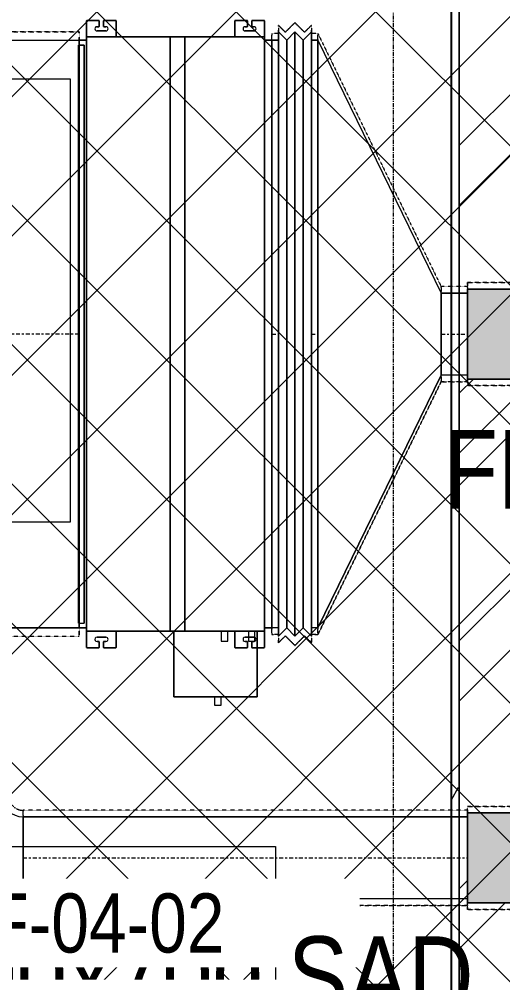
# Model space of a CAD drawing. Header units: inches. Extents: x -83664 to 20107, y -47222 to 19398.
# Drawn here: x -47112 to -45640, y -33235 to -30301 of the extents above; entities that cross this region are included whole.
import ezdxf

# ---------------------------------------------------------------- set-up
doc = ezdxf.new("R2010")
doc.units = ezdxf.units.IN
doc.header["$MEASUREMENT"] = 0
for name, pattern in [('Center', [29.999999, 12, -6, 6, -6]), ('Grid Line', [22.225, 12.7, -3.175, 3.175, -3.175]), ('Hidden 0_50', [1.0584, 0.5292, -0.5292])]:
    doc.linetypes.add(name, pattern=pattern)
for name, color, linetype, lineweight in [('A-DETL-GENF', 7, 'Continuous', 9), ('A-WALL', 7, 'Continuous', 9), ('A-WALL-PATT', 7, 'Continuous', 25), ('G-ANNO-TEXT', 7, 'Continuous', 9), ('M-EQPM', 7, 'Continuous', 18), ('M-EQPM-IDEN', 7, 'Continuous', 9), ('M-HVAC-DUCT-CNTR', 7, 'Center', 9), ('M-HVAC-DUCT-IDEN', 7, 'Continuous', 18), ('S-GRID', 7, 'Continuous', 9)]:
    doc.layers.add(name, color=color, linetype=linetype, lineweight=lineweight)
doc.layers.add('M-HVAC-DUCT', color=7, linetype='Continuous', lineweight=9, true_color=0xffe97f)
doc.styles.add('Arial Narrow_1', font='ARIALN.TTF', dxfattribs={"height": 1.406642})
doc.styles.add('Arial Narrow_21', font='ARIALN.TTF', dxfattribs={"height": 240})
pattern_1 = [(315, (-67112.6, 104820.7), (1060.66, 1060.66), []), (45, (-67112.6, 104820.7), (-1060.66, 1060.66), [])]
pattern_2 = [(135, (285.4, 293.5), (35.3553, 35.3553), []), (45, (285.4, 293.5), (35.3553, -35.3553), [])]
pattern_3 = [(0, (0, 0), (1219.2, 304.8), [50.292, -864.108, 50.292, -864.108, -4876.8]), (0, (0, 0), (1219.2, 304.8), [-1828.8, 50.292, -1778.508, 50.292, -864.108, -2133.6]), (0, (0, 0), (1219.2, 304.8), [-4572, 50.292, -559.308, 50.292, -1473.708]), (120, (457.2, 152.4), (-873.56454, 903.4582), [50.292, -864.108, 50.292, -864.108, -4876.8]), (120, (457.2, 152.4), (-873.56454, 903.4582), [-1828.8, 50.292, -1778.508, 50.292, -864.108, -2133.6]), (120, (457.2, 152.4), (-873.56454, 903.4582), [-4572, 50.292, -559.308, 50.292, -1473.708]), (240, (609.6, 762), (-345.63546, -1208.2582), [50.292, -864.108, 50.292, -864.108, -4876.8]), (240, (609.6, 762), (-345.63546, -1208.2582), [-1828.8, 50.292, -1778.508, 50.292, -864.108, -2133.6]), (240, (609.6, 762), (-345.63546, -1208.2582), [-4572, 50.292, -559.308, 50.292, -1473.708])]
pattern_4 = [(45, (0, 0), (-377.1708, 377.1708), []), (45, (0, 571.5), (-377.1708, 377.1708), [])]

# ---------------------------------------------------------------- blocks, each defined once
blk = doc.blocks.new('REMC_M_EQP_FCU_Type 2 - FCU-1F-06-8295756-FIRST FLOOR AC CONDITIONING LAYOUT - PART A')
at = {"layer": 'M-EQPM', "lineweight": 9, "true_color": 0x787878}
h = blk.add_hatch(dxfattribs=at)
h.set_pattern_fill('FP_40', color=8, style=0, pattern_type=2)
h.set_pattern_definition(pattern_1)
h.paths.add_polyline_path([(-879.9, 293.5), (880.1, 293.5), (880.1, 295.7), (-879.9, 295.7)])
at = {"layer": 'M-EQPM', "lineweight": 9, "true_color": 0xffffff}
h = blk.add_hatch(dxfattribs=at)
h.set_pattern_fill('FP_41', style=0, pattern_type=2)
h.set_pattern_definition(pattern_2)
h.paths.add_polyline_path([(-879.9, 293.5), (880.1, 293.5), (880.1, 295.7), (-879.9, 295.7)])
at = {"layer": 'M-EQPM'}
for p, q in [((895, 293.5), (-895, 293.5)), ((-895, 293.5), (-895, 270.5)), ((-895, 270.5), (-895, 293.5)), ((-895, 293.5), (895, 293.5)), ((880.1, 295.7), (-879.9, 295.7)), ((-879.9, 295.7), (880.1, 295.7)), ((-879.9, 295.7), (-879.9, 293.5)), ((-879.9, 295.7), (-879.9, 293.5)), ((880.1, 293.5), (-879.9, 293.5)), ((-879.9, 293.5), (880.1, 293.5)), ((880.1, 293.5), (-879.9, 293.5)), ((-879.9, 293.5), (880.1, 293.5)), ((-879.9, 293.5), (-879.9, 277.8)), ((-879.9, 293.5), (-879.9, 277.8)), ((880.1, 293.5), (880.1, 295.7)), ((880.1, 295.7), (880.1, 293.5)), ((880.1, 277.8), (880.1, 293.5)), ((880.1, 293.5), (880.1, 277.8)), ((895, 270.5), (895, 293.5)), ((895, 293.5), (895, 270.5)), ((-955.1, 233), (-955.1, 269.5)), ((-955.1, 269.5), (-955.1, 233)), ((-954.1, 270.5), (-905.1, 270.5)), ((-905.1, 270.5), (-954.1, 270.5)), ((-905.1, 270.5), (-905.1, 180.5)), ((-905.1, 180.5), (-905.1, 270.5)), ((905, 270.5), (-905, 270.5)), ((-905, 270.5), (-905, 16)), ((-905, 16), (-905, 270.5)), ((-905, 270.5), (905, 270.5)), ((-895, 270.5), (895, 270.5)), ((895, 270.5), (-895, 270.5)), ((880.1, 277.8), (-879.9, 277.8)), ((-879.9, 277.8), (880.1, 277.8)), ((905, 16), (905, 270.5)), ((905, 270.5), (905, 16)), ((905.1, 180.5), (905.1, 270.5)), ((905.1, 270.5), (954.1, 270.5)), ((954.1, 270.5), (905.1, 270.5)), ((905.1, 270.5), (905.1, 180.5)), ((955.1, 269.5), (955.1, 233)), ((955.1, 233), (955.1, 269.5)), ((-936.1, 239), (-936.1, 233)), ((-936.1, 233), (-936.1, 239)), ((-923.1, 212), (-923.1, 239)), ((-923.1, 239), (-923.1, 212)), ((923.1, 239), (923.1, 212)), ((923.1, 212), (923.1, 239)), ((936.1, 233), (936.1, 239)), ((936.1, 239), (936.1, 233)), ((-955.1, 181.5), (-955.1, 218)), ((-955.1, 218), (-955.1, 181.5)), ((-937.1, 232), (-954.1, 232)), ((-954.1, 232), (-937.1, 232)), ((-954.1, 219), (-937.1, 219)), ((-937.1, 219), (-954.1, 219)), ((-936.1, 218), (-936.1, 212)), ((-936.1, 212), (-936.1, 218)), ((936.1, 212), (936.1, 218)), ((936.1, 218), (936.1, 212)), ((954.1, 232), (937.1, 232)), ((937.1, 232), (954.1, 232)), ((937.1, 219), (954.1, 219)), ((954.1, 219), (937.1, 219)), ((955.1, 218), (955.1, 181.5)), ((955.1, 181.5), (955.1, 218)), ((-905.1, 180.5), (-954.1, 180.5)), ((-954.1, 180.5), (-905.1, 180.5)), ((954.1, 180.5), (905.1, 180.5)), ((905.1, 180.5), (954.1, 180.5)), ((-905, 5.3), (-1105, 5.3)), ((-1105, 5.3), (-1105, -248.7)), ((-1105, -248.7), (-1105, 5.3)), ((-1105, 5.3), (-905, 5.3)), ((-905, 16), (905, 16)), ((905, 16), (-905, 16)), ((-905, 16), (-905, -270.5)), ((905, 16), (-905, 16)), ((-905, 16), (905, 16)), ((-905, -270.5), (-905, 16)), ((-905, -28.7), (-905, 5.3)), ((-905, 5.3), (-905, -28.7)), ((905, -270.5), (905, 16)), ((905, 16), (905, -270.5)), ((905, -28.7), (-905, -28.7)), ((-905, -28.7), (905, -28.7)), ((905, -270.5), (905, -28.7)), ((905, -28.7), (905, -270.5)), ((-1105, -118.7), (-1130, -118.7)), ((-1130, -118.7), (-1130, -138.7)), ((-1130, -118.7), (-1130, -138.7)), ((-1130, -138.7), (-1105, -138.7)), ((-1105, -138.7), (-1105, -118.7)), ((-1105, -138.7), (-1105, -118.7)), ((-905, -139.4), (-935, -139.4)), ((-935, -139.4), (-935, -159.4)), ((-935, -139.4), (-935, -159.4)), ((-905, -159.4), (-905, -139.4)), ((-905, -159.4), (-905, -139.4)), ((-935, -159.4), (-905, -159.4)), ((-955.1, -218), (-955.1, -181.5)), ((-955.1, -181.5), (-955.1, -218)), ((-954.1, -180.5), (-905.1, -180.5)), ((-905.1, -180.5), (-954.1, -180.5)), ((-905.1, -180.5), (-905.1, -270.5)), ((-905.1, -270.5), (-905.1, -180.5)), ((905.1, -270.5), (905.1, -180.5)), ((905.1, -180.5), (954.1, -180.5)), ((954.1, -180.5), (905.1, -180.5)), ((905.1, -180.5), (905.1, -270.5)), ((955.1, -181.5), (955.1, -218)), ((955.1, -218), (955.1, -181.5)), ((-955.1, -269.5), (-955.1, -233)), ((-955.1, -233), (-955.1, -269.5)), ((-937.1, -219), (-954.1, -219)), ((-954.1, -219), (-937.1, -219)), ((-954.1, -232), (-937.1, -232)), ((-937.1, -232), (-954.1, -232)), ((-936.1, -212), (-936.1, -218)), ((-936.1, -218), (-936.1, -212)), ((-936.1, -233), (-936.1, -239)), ((-936.1, -239), (-936.1, -233)), ((-905, -221.7), (-935, -221.7)), ((-935, -221.7), (-935, -241.7)), ((-935, -221.7), (-935, -241.7)), ((-923.1, -239), (-923.1, -212)), ((-923.1, -212), (-923.1, -239)), ((-905, -241.7), (-905, -221.7)), ((-905, -241.7), (-905, -221.7)), ((923.1, -212), (923.1, -239)), ((923.1, -239), (923.1, -212)), ((936.1, -218), (936.1, -212)), ((936.1, -212), (936.1, -218)), ((936.1, -239), (936.1, -233)), ((936.1, -233), (936.1, -239)), ((954.1, -219), (937.1, -219)), ((937.1, -219), (954.1, -219)), ((937.1, -232), (954.1, -232)), ((954.1, -232), (937.1, -232)), ((955.1, -233), (955.1, -269.5)), ((955.1, -269.5), (955.1, -233)), ((-1105, -248.7), (-905, -248.7)), ((-905, -248.7), (-1105, -248.7)), ((-935, -241.7), (-905, -241.7)), ((-905, -248.7), (-905, -270.5)), ((-905, -270.5), (-905, -248.7)), ((-905.1, -270.5), (-954.1, -270.5)), ((-954.1, -270.5), (-905.1, -270.5)), ((-905, -270.5), (905, -270.5)), ((905, -270.5), (-905, -270.5)), ((-905, -270.5), (905, -270.5)), ((905, -270.5), (-905, -270.5)), ((895, -270.5), (-895, -270.5)), ((-895, -270.5), (-895, -293.5)), ((-895, -293.5), (-895, -270.5)), ((-895, -270.5), (895, -270.5)), ((895, -293.5), (895, -270.5)), ((895, -270.5), (895, -293.5)), ((954.1, -270.5), (905.1, -270.5)), ((905.1, -270.5), (954.1, -270.5)), ((-895, -293.5), (895, -293.5)), ((895, -293.5), (-895, -293.5))]:
    blk.add_line(p, q, dxfattribs=at)
for centre, radius, start, end in [((-954.1, 269.5), 1, 90, 180), ((-954.1, 269.5), 1, 90, 180), ((954.1, 269.5), 1, 0, 90), ((954.1, 269.5), 1, 0, 90), ((-929.6, 239), 6.5, 360, 180), ((-929.6, 239), 6.5, 360, 180), ((929.6, 239), 6.5, 360, 180), ((929.6, 239), 6.5, 0, 180), ((-954.1, 233), 1, 180, 270), ((-954.1, 233), 1, 180, 270), ((-954.1, 218), 1, 90, 180), ((-954.1, 218), 1, 90, 180), ((-937.1, 233), 1, 270, 0), ((-937.1, 233), 1, 270, 0), ((-937.1, 218), 1, 0, 90), ((-937.1, 218), 1, 0, 90), ((-929.6, 212), 6.5, 180, 360), ((-929.6, 212), 6.5, 180, 360), ((929.6, 212), 6.5, 180, 360), ((929.6, 212), 6.5, 180, 360), ((937.1, 233), 1, 180, 270), ((937.1, 233), 1, 180, 270), ((937.1, 218), 1, 90, 180), ((937.1, 218), 1, 90, 180), ((954.1, 233), 1, 270, 0), ((954.1, 233), 1, 270, 0), ((954.1, 218), 1, 0, 90), ((954.1, 218), 1, 0, 90), ((-954.1, 181.5), 1, 180, 270), ((-954.1, 181.5), 1, 180, 270), ((954.1, 181.5), 1, 270, 0), ((954.1, 181.5), 1, 270, 0), ((-954.1, -181.5), 1, 90, 180), ((-954.1, -181.5), 1, 90, 180), ((954.1, -181.5), 1, 0, 90), ((954.1, -181.5), 1, 0, 90), ((-954.1, -218), 1, 180, 270), ((-954.1, -218), 1, 180, 270), ((-954.1, -233), 1, 90, 180), ((-954.1, -233), 1, 90, 180), ((-937.1, -218), 1, 270, 0), ((-937.1, -218), 1, 270, 0), ((-937.1, -233), 1, 0, 90), ((-937.1, -233), 1, 0, 90), ((-929.6, -212), 6.5, 360, 180), ((-929.6, -212), 6.5, 360, 180), ((929.6, -212), 6.5, 360, 180), ((929.6, -212), 6.5, 0, 180), ((937.1, -218), 1, 180, 270), ((937.1, -218), 1, 180, 270), ((937.1, -233), 1, 90, 180), ((937.1, -233), 1, 90, 180), ((954.1, -218), 1, 270, 0), ((954.1, -218), 1, 270, 0), ((954.1, -233), 1, 0, 90), ((954.1, -233), 1, 0, 90), ((-929.6, -239), 6.5, 180, 360), ((-929.6, -239), 6.5, 180, 360), ((929.6, -239), 6.5, 180, 360), ((929.6, -239), 6.5, 180, 360), ((-954.1, -269.5), 1, 180, 270), ((-954.1, -269.5), 1, 180, 270), ((954.1, -269.5), 1, 270, 0), ((954.1, -269.5), 1, 270, 0)]:
    blk.add_arc(centre, radius, start, end, dxfattribs=at)
blk = doc.blocks.new('REMC_M_FLEX CONNECTION_Type 2 - V_SAD-8294855-FIRST FLOOR AC CONDITIONING LAYOUT - PART A')
at = {"layer": 'M-HVAC-DUCT', "color": 30, "true_color": 0xff7f00}
for p, q in [((86624.6, 58649.1), (86599.6, 58674.1)), ((86599.6, 58674.1), (86624.6, 58649.1)), ((86599.6, 58674.1), (88439.6, 58674.1)), ((88439.6, 58674.1), (86599.6, 58674.1)), ((86599.6, 58624.1), (86624.6, 58649.1)), ((86624.6, 58649.1), (86599.6, 58624.1)), ((88414.6, 58649.1), (86624.6, 58649.1)), ((86624.6, 58649.1), (88414.6, 58649.1)), ((88414.6, 58649.1), (86624.6, 58649.1)), ((86624.6, 58649.1), (88414.6, 58649.1)), ((88414.6, 58649.1), (88439.6, 58674.1)), ((88414.6, 58649.1), (88439.6, 58674.1)), ((88414.6, 58649.1), (88439.6, 58624.1)), ((88414.6, 58649.1), (88439.6, 58624.1)), ((86599.6, 58624.1), (88439.6, 58624.1)), ((88439.6, 58624.1), (86599.6, 58624.1)), ((88439.6, 58624.1), (86599.6, 58624.1)), ((86624.6, 58599.1), (86599.6, 58624.1)), ((86599.6, 58624.1), (88439.6, 58624.1)), ((86599.6, 58624.1), (86624.6, 58599.1)), ((88439.6, 58624.1), (88414.6, 58599.1)), ((88439.6, 58624.1), (88414.6, 58599.1)), ((86599.6, 58574.1), (86624.6, 58599.1)), ((86624.6, 58599.1), (86599.6, 58574.1)), ((88414.6, 58599.1), (86624.6, 58599.1)), ((86624.6, 58599.1), (88414.6, 58599.1)), ((86624.6, 58599.1), (88414.6, 58599.1)), ((88414.6, 58599.1), (86624.6, 58599.1)), ((88414.6, 58599.1), (88439.6, 58574.1)), ((88414.6, 58599.1), (88439.6, 58574.1)), ((86599.6, 58574.1), (88439.6, 58574.1)), ((88439.6, 58574.1), (86599.6, 58574.1))]:
    blk.add_line(p, q, dxfattribs=at)
blk = doc.blocks.new('M_Rectangular Transition - Length - Standard-8295936-FIRST FLOOR AC CONDITIONING LAYOUT - PART A')
at = {"layer": 'M-HVAC-DUCT', "color": 30, "true_color": 0xff7f00}
for p, q in [((0, 895), (0, -895)), ((0, 895), (375, 125)), ((0, 895), (375, 125)), ((0, -895), (0, 895)), ((375, -125), (375, 125)), ((375, 125), (375, -125)), ((0, -895), (375, -125)), ((375, -125), (0, -895))]:
    blk.add_line(p, q, dxfattribs=at)
blk = doc.blocks.new('GCE-DA-Fire Damper-Rectangular - Standard-V115-FIRST FLOOR AC CONDITIONING LAYOUT - PART A')
at = {"layer": 'A-DETL-GENF', "true_color": 0xff7f00}
blk.add_hatch(color=30, dxfattribs=at).paths.add_polyline_path([(75, -137), (-75, -137), (-75, 137), (75, 137)])
at = {"layer": 'A-DETL-GENF', "color": 30, "true_color": 0xff7f00}
for p, q in [((75, 137), (-75, 137)), ((-75, 137), (-75, -137)), ((75, -137), (75, 137)), ((-75, -137), (75, -137))]:
    blk.add_line(p, q, dxfattribs=at)
at = {"layer": 'M-HVAC-DUCT', "color": 30, "true_color": 0xff7f00}
for p, q in [((-75, -137), (-75, 137)), ((-75, 137), (75, 137)), ((75, 137), (75, -137)), ((75, -137), (-75, -137))]:
    blk.add_line(p, q, dxfattribs=at)
blk = doc.blocks.new('GCE-DA-Fire Damper-Rectangular - Standard-8295433-FIRST FLOOR AC CONDITIONING LAYOUT - PART A')
at = {"layer": 'A-DETL-GENF', "true_color": 0xff00ff}
blk.add_hatch(color=6, dxfattribs=at).paths.add_polyline_path([(75, -137), (-75, -137), (-75, 137), (75, 137)])
at = {"layer": 'A-DETL-GENF', "color": 6, "true_color": 0xff00ff}
for p, q in [((75, 137), (-75, 137)), ((-75, 137), (-75, -137)), ((75, -137), (75, 137)), ((-75, -137), (75, -137))]:
    blk.add_line(p, q, dxfattribs=at)
at = {"layer": 'M-HVAC-DUCT', "color": 6, "true_color": 0xff00ff}
for p, q in [((-75, -137), (-75, 137)), ((-75, 137), (75, 137)), ((75, 137), (75, -137)), ((75, -137), (-75, -137))]:
    blk.add_line(p, q, dxfattribs=at)
blk = doc.blocks.new('M_Rec Elbow - Radius - 0_75W-V147-FIRST FLOOR AC CONDITIONING LAYOUT - PART A')
at = {"layer": 'M-HVAC-DUCT', "color": 6, "true_color": 0xff00ff}
for p, q in [((-125, 187.5), (125, 187.5)), ((125, 187.5), (-125, 187.5)), ((-187.5, 125), (-187.5, -125)), ((-187.5, -125), (-187.5, 125))]:
    blk.add_line(p, q, dxfattribs=at)
for radius in [62.5, 62.5, 312.5, 312.5]:
    blk.add_arc((-187.5, 187.5), radius, 270, 0, dxfattribs=at)
blk = doc.blocks.new('TEMW-SMBZ-HO-BM-HVAC-00002_rvt-1-FIRST FLOOR AC CONDITIONING LAYOUT - PART A')
at = {"layer": 'M-HVAC-DUCT', "color": 30, "linetype": 'Hidden 0_50', "true_color": 0xff7f00}
for p, q in [((105134.2, 66172.6), (105134.2, 68052.6)), ((105134.2, 68052.6), (105155.1, 68031.8)), ((105155.1, 68031.8), (105134.2, 68052.6)), ((105134.2, 68052.6), (105134.2, 66172.6)), ((105155.1, 68031.8), (105184.2, 68060.9)), ((105184.2, 68060.9), (105155.1, 68031.8)), ((105184.2, 68060.9), (105213.4, 68031.8)), ((105213.4, 68031.8), (105184.2, 68060.9)), ((105213.4, 68031.8), (105234.2, 68052.6)), ((105234.2, 68052.6), (105213.4, 68031.8)), ((105234.2, 68052.6), (105234.2, 66172.6)), ((105234.2, 66172.6), (105234.2, 68052.6)), ((105114.2, 66197.6), (105114.2, 68027.6)), ((105114.2, 68027.6), (105114.2, 66197.6)), ((105134.2, 68027.6), (105114.2, 68027.6)), ((105134.2, 68027.6), (105114.2, 68027.6)), ((105134.2, 66197.6), (105134.2, 68027.6)), ((105134.2, 68027.6), (105134.2, 66197.6)), ((105234.2, 66197.6), (105234.2, 68027.6)), ((105234.2, 68027.6), (105234.2, 66197.6)), ((105254.2, 68027.6), (105234.2, 68027.6)), ((105254.2, 68027.6), (105234.2, 68027.6)), ((105254.2, 66197.6), (105254.2, 68027.6)), ((105254.2, 68027.6), (105254.2, 66197.6)), ((105254.2, 68027.6), (105254.2, 66197.6)), ((105254.2, 68027.6), (105629.2, 67257.6)), ((105254.2, 68027.6), (105629.2, 67257.6)), ((105254.2, 66197.6), (105254.2, 68027.6)), ((105629.2, 66967.6), (105629.2, 67257.6)), ((105629.2, 67257.6), (105629.2, 66967.6)), ((105629.2, 66967.6), (105629.2, 67257.6)), ((105629.2, 67257.6), (105629.2, 66967.6)), ((105709.4, 67257.6), (105629.2, 67257.6)), ((105709.4, 67257.6), (105629.2, 67257.6)), ((105859.4, 67269.6), (105709.4, 67269.6)), ((105709.4, 67269.6), (105709.4, 66955.6)), ((105709.4, 66955.6), (105709.4, 67269.6)), ((105709.4, 67269.6), (105859.4, 67269.6)), ((105709.4, 66967.6), (105709.4, 67257.6)), ((105709.4, 67257.6), (105709.4, 66967.6)), ((105254.2, 66197.6), (105629.2, 66967.6)), ((105629.2, 66967.6), (105254.2, 66197.6)), ((105629.2, 66967.6), (105709.4, 66967.6)), ((105709.4, 66967.6), (105629.2, 66967.6)), ((105709.4, 66955.6), (105859.4, 66955.6)), ((105859.4, 66955.6), (105709.4, 66955.6)), ((105114.2, 66197.6), (105134.2, 66197.6)), ((105134.2, 66197.6), (105114.2, 66197.6)), ((105155.1, 66193.5), (105134.2, 66172.6)), ((105134.2, 66172.6), (105155.1, 66193.5)), ((105184.2, 66164.4), (105155.1, 66193.5)), ((105155.1, 66193.5), (105184.2, 66164.4)), ((105213.4, 66193.5), (105184.2, 66164.4)), ((105184.2, 66164.4), (105213.4, 66193.5)), ((105234.2, 66172.6), (105213.4, 66193.5)), ((105213.4, 66193.5), (105234.2, 66172.6)), ((105234.2, 66197.6), (105254.2, 66197.6)), ((105254.2, 66197.6), (105234.2, 66197.6))]:
    blk.add_line(p, q, dxfattribs=at)
at = {"layer": 'M-HVAC-DUCT', "color": 6, "linetype": 'Hidden 0_50', "true_color": 0xff00ff}
for p, q in [((104527.2, 68032.6), (103887.2, 68032.6)), ((103887.2, 68032.6), (104527.2, 68032.6)), ((104527.2, 68032.6), (104527.2, 66192.6)), ((104527.2, 66192.6), (104527.2, 68032.6)), ((103887.2, 66192.6), (104527.2, 66192.6)), ((103887.2, 66192.6), (104527.2, 66192.6)), ((104356.6, 65372.5), (104356.6, 65662.5)), ((104356.6, 65662.5), (104356.6, 65372.5)), ((105709.4, 65662.5), (104356.6, 65662.5)), ((105709.4, 65662.5), (104356.6, 65662.5)), ((104356.6, 65372.5), (104356.6, 65662.5)), ((104356.6, 65662.5), (104356.6, 65372.5)), ((105859.4, 65674.5), (105709.4, 65674.5)), ((105709.4, 65674.5), (105709.4, 65360.5)), ((105709.4, 65360.5), (105709.4, 65674.5)), ((105709.4, 65674.5), (105859.4, 65674.5)), ((105709.4, 65372.5), (105709.4, 65662.5)), ((105709.4, 65662.5), (105709.4, 65372.5)), ((104356.6, 65372.5), (105709.4, 65372.5)), ((105709.4, 65372.5), (104356.6, 65372.5)), ((105709.4, 65360.5), (105859.4, 65360.5)), ((105859.4, 65360.5), (105709.4, 65360.5))]:
    blk.add_line(p, q, dxfattribs=at)
at = {"layer": 'M-HVAC-DUCT', "color": 6, "true_color": 0xff00ff}
for p, q in [((103887.2, 68007.6), (104527.2, 68007.6)), ((103887.2, 68007.6), (104527.2, 68007.6)), ((104527.2, 66217.6), (104527.2, 68007.6)), ((104527.2, 68007.6), (104527.2, 66217.6)), ((104527.2, 66217.6), (103887.2, 66217.6)), ((103887.2, 66217.6), (104527.2, 66217.6)), ((104356.6, 65642.5), (104356.6, 65392.5)), ((104356.6, 65392.5), (104356.6, 65642.5)), ((104356.6, 65642.5), (105709.4, 65642.5)), ((105709.4, 65642.5), (104356.6, 65642.5)), ((105709.4, 65642.5), (105709.4, 65392.5)), ((105709.4, 65392.5), (105709.4, 65642.5)), ((105709.4, 65392.5), (104356.6, 65392.5)), ((105709.4, 65392.5), (104356.6, 65392.5))]:
    blk.add_line(p, q, dxfattribs=at)
at = {"layer": 'M-HVAC-DUCT', "color": 30, "true_color": 0xff7f00}
for p, q in [((105114.2, 68007.6), (105114.2, 66217.6)), ((105114.2, 66217.6), (105114.2, 68007.6)), ((105114.2, 68007.6), (105134.2, 68007.6)), ((105134.2, 68007.6), (105114.2, 68007.6)), ((105134.2, 68007.6), (105134.2, 66217.6)), ((105134.2, 66217.6), (105134.2, 68007.6)), ((105234.2, 68007.6), (105234.2, 66217.6)), ((105234.2, 66217.6), (105234.2, 68007.6)), ((105234.2, 68007.6), (105254.2, 68007.6)), ((105254.2, 68007.6), (105234.2, 68007.6)), ((105254.2, 68007.6), (105254.2, 66217.6)), ((105254.2, 66217.6), (105254.2, 68007.6)), ((105629.2, 67237.6), (105629.2, 66987.6)), ((105629.2, 66987.6), (105629.2, 67237.6)), ((105629.2, 67237.6), (105709.4, 67237.6)), ((105709.4, 67237.6), (105629.2, 67237.6)), ((105709.4, 67237.6), (105709.4, 66987.6)), ((105709.4, 66987.6), (105709.4, 67237.6)), ((105709.4, 66987.6), (105629.2, 66987.6)), ((105709.4, 66987.6), (105629.2, 66987.6)), ((105134.2, 66217.6), (105114.2, 66217.6)), ((105134.2, 66217.6), (105114.2, 66217.6)), ((105254.2, 66217.6), (105234.2, 66217.6)), ((105254.2, 66217.6), (105234.2, 66217.6))]:
    blk.add_line(p, q, dxfattribs=at)
at = {"layer": 'M-HVAC-DUCT', "color": 6, "linetype": 'Hidden 0_50', "true_color": 0xff00ff}
for radius in [332.5, 332.5, 42.5, 42.5]:
    blk.add_arc((104356.6, 65705), radius, 180, 270, dxfattribs=at)
at = {"layer": 'M-HVAC-DUCT-CNTR', "color": 6, "true_color": 0xff00ff}
for p, q in [((104527.2, 67112.6), (103887.2, 67112.6)), ((104356.6, 65517.5), (105709.4, 65517.5))]:
    blk.add_line(p, q, dxfattribs=at)
at = {"layer": 'M-HVAC-DUCT-CNTR', "color": 30, "true_color": 0xff7f00}
for p, q in [((105114.2, 67112.6), (105134.2, 67112.6)), ((105234.2, 67112.6), (105254.2, 67112.6)), ((105629.2, 67112.6), (105709.4, 67112.6))]:
    blk.add_line(p, q, dxfattribs=at)
at = {"layer": 'M-EQPM', "color": 6, "linetype": 'Hidden 0_50', "lineweight": 9, "true_color": 0xff00ff, "rotation": 89.99999999999999}
blk.add_blockref('REMC_M_EQP_FCU_Type 2 - FCU-1F-06-8295756-FIRST FLOOR AC CONDITIONING LAYOUT - PART A', (104820.7, 67112.6), dxfattribs=at)
at = {"layer": 'M-HVAC-DUCT', "color": 6, "linetype": 'Hidden 0_50', "lineweight": 9, "true_color": 0xff00ff, "rotation": 270}
for name, p in [('REMC_M_FLEX CONNECTION_Type 2 - V_SAD-8294855-FIRST FLOOR AC CONDITIONING LAYOUT - PART A', (46560.1, 154632.3)), ('M_Rec Elbow - Radius - 0_75W-V147-FIRST FLOOR AC CONDITIONING LAYOUT - PART A', (104169.1, 65517.5))]:
    blk.add_blockref(name, p, dxfattribs=at)
at = {"layer": 'M-HVAC-DUCT', "color": 6, "linetype": 'Hidden 0_50', "lineweight": 9, "true_color": 0xff00ff}
blk.add_blockref('M_Rectangular Transition - Length - Standard-8295936-FIRST FLOOR AC CONDITIONING LAYOUT - PART A', (105254.2, 67112.6), dxfattribs=at)
at = {"layer": 'M-HVAC-DUCT', "color": 6, "linetype": 'Hidden 0_50', "lineweight": 9, "true_color": 0xff00ff, "extrusion": (0, 0, -1)}
for name, p in [('GCE-DA-Fire Damper-Rectangular - Standard-V115-FIRST FLOOR AC CONDITIONING LAYOUT - PART A', (-105784.4, 67112.6)), ('GCE-DA-Fire Damper-Rectangular - Standard-8295433-FIRST FLOOR AC CONDITIONING LAYOUT - PART A', (-105784.4, 65517.5))]:
    blk.add_blockref(name, p, dxfattribs=at)
blk = doc.blocks.new('REMC_M_EQP_FCU_Type 2 - FCU-1F-06-V268-FIRST FLOOR AC CONDITIONING LAYOUT - PART A')
at = {"layer": 'M-EQPM', "lineweight": 9, "true_color": 0x787878}
h = blk.add_hatch(dxfattribs=at)
h.set_pattern_fill('FP_40', color=8, style=0, pattern_type=2)
h.set_pattern_definition(pattern_1)
h.paths.add_polyline_path([(-879.9, 293.5), (880.1, 293.5), (880.1, 295.7), (-879.9, 295.7)])
at = {"layer": 'M-EQPM', "lineweight": 9, "true_color": 0xffffff}
h = blk.add_hatch(dxfattribs=at)
h.set_pattern_fill('FP_41', style=0, pattern_type=2)
h.set_pattern_definition(pattern_2)
h.paths.add_polyline_path([(-879.9, 293.5), (880.1, 293.5), (880.1, 295.7), (-879.9, 295.7)])
at = {"layer": 'M-EQPM'}
for p, q in [((895, 293.5), (-895, 293.5)), ((-895, 293.5), (-895, 270.5)), ((-895, 270.5), (-895, 293.5)), ((-895, 293.5), (895, 293.5)), ((880.1, 295.7), (-879.9, 295.7)), ((-879.9, 295.7), (880.1, 295.7)), ((-879.9, 295.7), (-879.9, 293.5)), ((-879.9, 295.7), (-879.9, 293.5)), ((880.1, 293.5), (-879.9, 293.5)), ((-879.9, 293.5), (880.1, 293.5)), ((880.1, 293.5), (-879.9, 293.5)), ((-879.9, 293.5), (880.1, 293.5)), ((-879.9, 293.5), (-879.9, 277.8)), ((-879.9, 293.5), (-879.9, 277.8)), ((880.1, 293.5), (880.1, 295.7)), ((880.1, 295.7), (880.1, 293.5)), ((880.1, 277.8), (880.1, 293.5)), ((880.1, 293.5), (880.1, 277.8)), ((895, 270.5), (895, 293.5)), ((895, 293.5), (895, 270.5)), ((-955.1, 233), (-955.1, 269.5)), ((-955.1, 269.5), (-955.1, 233)), ((-954.1, 270.5), (-905.1, 270.5)), ((-905.1, 270.5), (-954.1, 270.5)), ((-905.1, 270.5), (-905.1, 180.5)), ((-905.1, 180.5), (-905.1, 270.5)), ((905, 270.5), (-905, 270.5)), ((-905, 270.5), (-905, 16)), ((-905, 16), (-905, 270.5)), ((-905, 270.5), (905, 270.5)), ((-895, 270.5), (895, 270.5)), ((895, 270.5), (-895, 270.5)), ((880.1, 277.8), (-879.9, 277.8)), ((-879.9, 277.8), (880.1, 277.8)), ((905, 16), (905, 270.5)), ((905, 270.5), (905, 16)), ((905.1, 180.5), (905.1, 270.5)), ((905.1, 270.5), (954.1, 270.5)), ((954.1, 270.5), (905.1, 270.5)), ((905.1, 270.5), (905.1, 180.5)), ((955.1, 269.5), (955.1, 233)), ((955.1, 233), (955.1, 269.5)), ((-936.1, 239), (-936.1, 233)), ((-936.1, 233), (-936.1, 239)), ((-923.1, 212), (-923.1, 239)), ((-923.1, 239), (-923.1, 212)), ((923.1, 239), (923.1, 212)), ((923.1, 212), (923.1, 239)), ((936.1, 233), (936.1, 239)), ((936.1, 239), (936.1, 233)), ((-955.1, 181.5), (-955.1, 218)), ((-955.1, 218), (-955.1, 181.5)), ((-937.1, 232), (-954.1, 232)), ((-954.1, 232), (-937.1, 232)), ((-954.1, 219), (-937.1, 219)), ((-937.1, 219), (-954.1, 219)), ((-936.1, 218), (-936.1, 212)), ((-936.1, 212), (-936.1, 218)), ((936.1, 212), (936.1, 218)), ((936.1, 218), (936.1, 212)), ((954.1, 232), (937.1, 232)), ((937.1, 232), (954.1, 232)), ((937.1, 219), (954.1, 219)), ((954.1, 219), (937.1, 219)), ((955.1, 218), (955.1, 181.5)), ((955.1, 181.5), (955.1, 218)), ((-905.1, 180.5), (-954.1, 180.5)), ((-954.1, 180.5), (-905.1, 180.5)), ((954.1, 180.5), (905.1, 180.5)), ((905.1, 180.5), (954.1, 180.5)), ((-905, 5.3), (-1105, 5.3)), ((-1105, 5.3), (-1105, -248.7)), ((-1105, -248.7), (-1105, 5.3)), ((-1105, 5.3), (-905, 5.3)), ((-905, 16), (905, 16)), ((905, 16), (-905, 16)), ((-905, 16), (-905, -270.5)), ((905, 16), (-905, 16)), ((-905, 16), (905, 16)), ((-905, -270.5), (-905, 16)), ((-905, -28.7), (-905, 5.3)), ((-905, 5.3), (-905, -28.7)), ((905, -270.5), (905, 16)), ((905, 16), (905, -270.5)), ((905, -28.7), (-905, -28.7)), ((-905, -28.7), (905, -28.7)), ((905, -270.5), (905, -28.7)), ((905, -28.7), (905, -270.5)), ((-1105, -118.7), (-1130, -118.7)), ((-1130, -118.7), (-1130, -138.7)), ((-1130, -118.7), (-1130, -138.7)), ((-1130, -138.7), (-1105, -138.7)), ((-1105, -138.7), (-1105, -118.7)), ((-1105, -138.7), (-1105, -118.7)), ((-905, -139.4), (-935, -139.4)), ((-935, -139.4), (-935, -159.4)), ((-935, -139.4), (-935, -159.4)), ((-905, -159.4), (-905, -139.4)), ((-905, -159.4), (-905, -139.4)), ((-935, -159.4), (-905, -159.4)), ((-955.1, -218), (-955.1, -181.5)), ((-955.1, -181.5), (-955.1, -218)), ((-954.1, -180.5), (-905.1, -180.5)), ((-905.1, -180.5), (-954.1, -180.5)), ((-905.1, -180.5), (-905.1, -270.5)), ((-905.1, -270.5), (-905.1, -180.5)), ((905.1, -270.5), (905.1, -180.5)), ((905.1, -180.5), (954.1, -180.5)), ((954.1, -180.5), (905.1, -180.5)), ((905.1, -180.5), (905.1, -270.5)), ((955.1, -181.5), (955.1, -218)), ((955.1, -218), (955.1, -181.5)), ((-955.1, -269.5), (-955.1, -233)), ((-955.1, -233), (-955.1, -269.5)), ((-937.1, -219), (-954.1, -219)), ((-954.1, -219), (-937.1, -219)), ((-954.1, -232), (-937.1, -232)), ((-937.1, -232), (-954.1, -232)), ((-936.1, -212), (-936.1, -218)), ((-936.1, -218), (-936.1, -212)), ((-936.1, -233), (-936.1, -239)), ((-936.1, -239), (-936.1, -233)), ((-905, -221.7), (-935, -221.7)), ((-935, -221.7), (-935, -241.7)), ((-935, -221.7), (-935, -241.7)), ((-923.1, -239), (-923.1, -212)), ((-923.1, -212), (-923.1, -239)), ((-905, -241.7), (-905, -221.7)), ((-905, -241.7), (-905, -221.7)), ((923.1, -212), (923.1, -239)), ((923.1, -239), (923.1, -212)), ((936.1, -218), (936.1, -212)), ((936.1, -212), (936.1, -218)), ((936.1, -239), (936.1, -233)), ((936.1, -233), (936.1, -239)), ((954.1, -219), (937.1, -219)), ((937.1, -219), (954.1, -219)), ((937.1, -232), (954.1, -232)), ((954.1, -232), (937.1, -232)), ((955.1, -233), (955.1, -269.5)), ((955.1, -269.5), (955.1, -233)), ((-1105, -248.7), (-905, -248.7)), ((-905, -248.7), (-1105, -248.7)), ((-935, -241.7), (-905, -241.7)), ((-905, -248.7), (-905, -270.5)), ((-905, -270.5), (-905, -248.7)), ((-905.1, -270.5), (-954.1, -270.5)), ((-954.1, -270.5), (-905.1, -270.5)), ((-905, -270.5), (905, -270.5)), ((905, -270.5), (-905, -270.5)), ((-905, -270.5), (905, -270.5)), ((905, -270.5), (-905, -270.5)), ((895, -270.5), (-895, -270.5)), ((-895, -270.5), (-895, -293.5)), ((-895, -293.5), (-895, -270.5)), ((-895, -270.5), (895, -270.5)), ((895, -293.5), (895, -270.5)), ((895, -270.5), (895, -293.5)), ((954.1, -270.5), (905.1, -270.5)), ((905.1, -270.5), (954.1, -270.5)), ((-895, -293.5), (895, -293.5)), ((895, -293.5), (-895, -293.5))]:
    blk.add_line(p, q, dxfattribs=at)
for centre, radius, start, end in [((-954.1, 269.5), 1, 90, 180), ((-954.1, 269.5), 1, 90, 180), ((954.1, 269.5), 1, 0, 90), ((954.1, 269.5), 1, 0, 90), ((-929.6, 239), 6.5, 360, 180), ((-929.6, 239), 6.5, 360, 180), ((929.6, 239), 6.5, 360, 180), ((929.6, 239), 6.5, 0, 180), ((-954.1, 233), 1, 180, 270), ((-954.1, 233), 1, 180, 270), ((-954.1, 218), 1, 90, 180), ((-954.1, 218), 1, 90, 180), ((-937.1, 233), 1, 270, 0), ((-937.1, 233), 1, 270, 0), ((-937.1, 218), 1, 0, 90), ((-937.1, 218), 1, 0, 90), ((-929.6, 212), 6.5, 180, 360), ((-929.6, 212), 6.5, 180, 360), ((929.6, 212), 6.5, 180, 360), ((929.6, 212), 6.5, 180, 360), ((937.1, 233), 1, 180, 270), ((937.1, 233), 1, 180, 270), ((937.1, 218), 1, 90, 180), ((937.1, 218), 1, 90, 180), ((954.1, 233), 1, 270, 0), ((954.1, 233), 1, 270, 0), ((954.1, 218), 1, 0, 90), ((954.1, 218), 1, 0, 90), ((-954.1, 181.5), 1, 180, 270), ((-954.1, 181.5), 1, 180, 270), ((954.1, 181.5), 1, 270, 0), ((954.1, 181.5), 1, 270, 0), ((-954.1, -181.5), 1, 90, 180), ((-954.1, -181.5), 1, 90, 180), ((954.1, -181.5), 1, 0, 90), ((954.1, -181.5), 1, 0, 90), ((-954.1, -218), 1, 180, 270), ((-954.1, -218), 1, 180, 270), ((-954.1, -233), 1, 90, 180), ((-954.1, -233), 1, 90, 180), ((-937.1, -218), 1, 270, 0), ((-937.1, -218), 1, 270, 0), ((-937.1, -233), 1, 0, 90), ((-937.1, -233), 1, 0, 90), ((-929.6, -212), 6.5, 360, 180), ((-929.6, -212), 6.5, 360, 180), ((929.6, -212), 6.5, 360, 180), ((929.6, -212), 6.5, 0, 180), ((937.1, -218), 1, 180, 270), ((937.1, -218), 1, 180, 270), ((937.1, -233), 1, 90, 180), ((937.1, -233), 1, 90, 180), ((954.1, -218), 1, 270, 0), ((954.1, -218), 1, 270, 0), ((954.1, -233), 1, 0, 90), ((954.1, -233), 1, 0, 90), ((-929.6, -239), 6.5, 180, 360), ((-929.6, -239), 6.5, 180, 360), ((929.6, -239), 6.5, 180, 360), ((929.6, -239), 6.5, 180, 360), ((-954.1, -269.5), 1, 180, 270), ((-954.1, -269.5), 1, 180, 270), ((954.1, -269.5), 1, 270, 0), ((954.1, -269.5), 1, 270, 0)]:
    blk.add_arc(centre, radius, start, end, dxfattribs=at)
blk = doc.blocks.new('TEMW-SMBZ-HO-BM-HVAC-00002_rvt-2-FIRST FLOOR AC CONDITIONING LAYOUT - PART A')
at = {"layer": 'M-HVAC-DUCT', "color": 30, "linetype": 'Hidden 0_50', "true_color": 0xff7f00}
for p, q in [((105134.2, 66172.6), (105134.2, 68052.6)), ((105134.2, 68052.6), (105155.1, 68031.8)), ((105155.1, 68031.8), (105134.2, 68052.6)), ((105134.2, 68052.6), (105134.2, 66172.6)), ((105155.1, 68031.8), (105184.2, 68060.9)), ((105184.2, 68060.9), (105155.1, 68031.8)), ((105184.2, 68060.9), (105213.4, 68031.8)), ((105213.4, 68031.8), (105184.2, 68060.9)), ((105213.4, 68031.8), (105234.2, 68052.6)), ((105234.2, 68052.6), (105213.4, 68031.8)), ((105234.2, 68052.6), (105234.2, 66172.6)), ((105234.2, 66172.6), (105234.2, 68052.6)), ((105114.2, 66197.6), (105114.2, 68027.6)), ((105114.2, 68027.6), (105114.2, 66197.6)), ((105134.2, 68027.6), (105114.2, 68027.6)), ((105134.2, 68027.6), (105114.2, 68027.6)), ((105134.2, 66197.6), (105134.2, 68027.6)), ((105134.2, 68027.6), (105134.2, 66197.6)), ((105234.2, 66197.6), (105234.2, 68027.6)), ((105234.2, 68027.6), (105234.2, 66197.6)), ((105254.2, 68027.6), (105234.2, 68027.6)), ((105254.2, 68027.6), (105234.2, 68027.6)), ((105254.2, 66197.6), (105254.2, 68027.6)), ((105254.2, 68027.6), (105254.2, 66197.6)), ((105254.2, 68027.6), (105254.2, 66197.6)), ((105254.2, 68027.6), (105629.2, 67257.6)), ((105254.2, 68027.6), (105629.2, 67257.6)), ((105254.2, 66197.6), (105254.2, 68027.6)), ((105629.2, 66967.6), (105629.2, 67257.6)), ((105629.2, 67257.6), (105629.2, 66967.6)), ((105629.2, 66967.6), (105629.2, 67257.6)), ((105629.2, 67257.6), (105629.2, 66967.6)), ((105709.4, 67257.6), (105629.2, 67257.6)), ((105709.4, 67257.6), (105629.2, 67257.6)), ((105859.4, 67269.6), (105709.4, 67269.6)), ((105709.4, 67269.6), (105709.4, 66955.6)), ((105709.4, 66955.6), (105709.4, 67269.6)), ((105709.4, 67269.6), (105859.4, 67269.6)), ((105709.4, 66967.6), (105709.4, 67257.6)), ((105709.4, 67257.6), (105709.4, 66967.6)), ((105254.2, 66197.6), (105629.2, 66967.6)), ((105629.2, 66967.6), (105254.2, 66197.6)), ((105629.2, 66967.6), (105709.4, 66967.6)), ((105709.4, 66967.6), (105629.2, 66967.6)), ((105709.4, 66955.6), (105859.4, 66955.6)), ((105859.4, 66955.6), (105709.4, 66955.6)), ((105114.2, 66197.6), (105134.2, 66197.6)), ((105134.2, 66197.6), (105114.2, 66197.6)), ((105155.1, 66193.5), (105134.2, 66172.6)), ((105134.2, 66172.6), (105155.1, 66193.5)), ((105184.2, 66164.4), (105155.1, 66193.5)), ((105155.1, 66193.5), (105184.2, 66164.4)), ((105213.4, 66193.5), (105184.2, 66164.4)), ((105184.2, 66164.4), (105213.4, 66193.5)), ((105234.2, 66172.6), (105213.4, 66193.5)), ((105213.4, 66193.5), (105234.2, 66172.6)), ((105234.2, 66197.6), (105254.2, 66197.6)), ((105254.2, 66197.6), (105234.2, 66197.6))]:
    blk.add_line(p, q, dxfattribs=at)
at = {"layer": 'M-HVAC-DUCT', "color": 6, "linetype": 'Hidden 0_50', "true_color": 0xff00ff}
for p, q in [((104527.2, 68032.6), (103887.2, 68032.6)), ((103887.2, 68032.6), (104527.2, 68032.6)), ((104527.2, 68032.6), (104527.2, 66192.6)), ((104527.2, 66192.6), (104527.2, 68032.6)), ((103887.2, 66192.6), (104527.2, 66192.6)), ((103887.2, 66192.6), (104527.2, 66192.6)), ((104356.6, 65372.5), (104356.6, 65662.5)), ((104356.6, 65662.5), (104356.6, 65372.5)), ((105709.4, 65662.5), (104356.6, 65662.5)), ((105709.4, 65662.5), (104356.6, 65662.5)), ((104356.6, 65372.5), (104356.6, 65662.5)), ((104356.6, 65662.5), (104356.6, 65372.5)), ((105859.4, 65674.5), (105709.4, 65674.5)), ((105709.4, 65674.5), (105709.4, 65360.5)), ((105709.4, 65360.5), (105709.4, 65674.5)), ((105709.4, 65674.5), (105859.4, 65674.5)), ((105709.4, 65372.5), (105709.4, 65662.5)), ((105709.4, 65662.5), (105709.4, 65372.5)), ((104356.6, 65372.5), (105709.4, 65372.5)), ((105709.4, 65372.5), (104356.6, 65372.5)), ((105709.4, 65360.5), (105859.4, 65360.5)), ((105859.4, 65360.5), (105709.4, 65360.5))]:
    blk.add_line(p, q, dxfattribs=at)
at = {"layer": 'M-HVAC-DUCT', "color": 6, "true_color": 0xff00ff}
for p, q in [((103887.2, 68007.6), (104527.2, 68007.6)), ((103887.2, 68007.6), (104527.2, 68007.6)), ((104527.2, 66217.6), (104527.2, 68007.6)), ((104527.2, 68007.6), (104527.2, 66217.6)), ((104527.2, 66217.6), (103887.2, 66217.6)), ((103887.2, 66217.6), (104527.2, 66217.6)), ((104356.6, 65642.5), (104356.6, 65392.5)), ((104356.6, 65392.5), (104356.6, 65642.5)), ((104356.6, 65642.5), (105709.4, 65642.5)), ((105709.4, 65642.5), (104356.6, 65642.5)), ((105709.4, 65642.5), (105709.4, 65392.5)), ((105709.4, 65392.5), (105709.4, 65642.5)), ((105709.4, 65392.5), (104356.6, 65392.5)), ((105709.4, 65392.5), (104356.6, 65392.5))]:
    blk.add_line(p, q, dxfattribs=at)
at = {"layer": 'M-HVAC-DUCT', "color": 30, "true_color": 0xff7f00}
for p, q in [((105114.2, 68007.6), (105114.2, 66217.6)), ((105114.2, 66217.6), (105114.2, 68007.6)), ((105114.2, 68007.6), (105134.2, 68007.6)), ((105134.2, 68007.6), (105114.2, 68007.6)), ((105134.2, 68007.6), (105134.2, 66217.6)), ((105134.2, 66217.6), (105134.2, 68007.6)), ((105234.2, 68007.6), (105234.2, 66217.6)), ((105234.2, 66217.6), (105234.2, 68007.6)), ((105234.2, 68007.6), (105254.2, 68007.6)), ((105254.2, 68007.6), (105234.2, 68007.6)), ((105254.2, 68007.6), (105254.2, 66217.6)), ((105254.2, 66217.6), (105254.2, 68007.6)), ((105629.2, 67237.6), (105629.2, 66987.6)), ((105629.2, 66987.6), (105629.2, 67237.6)), ((105629.2, 67237.6), (105709.4, 67237.6)), ((105709.4, 67237.6), (105629.2, 67237.6)), ((105709.4, 67237.6), (105709.4, 66987.6)), ((105709.4, 66987.6), (105709.4, 67237.6)), ((105709.4, 66987.6), (105629.2, 66987.6)), ((105709.4, 66987.6), (105629.2, 66987.6)), ((105134.2, 66217.6), (105114.2, 66217.6)), ((105134.2, 66217.6), (105114.2, 66217.6)), ((105254.2, 66217.6), (105234.2, 66217.6)), ((105254.2, 66217.6), (105234.2, 66217.6))]:
    blk.add_line(p, q, dxfattribs=at)
at = {"layer": 'M-HVAC-DUCT', "color": 6, "linetype": 'Hidden 0_50', "true_color": 0xff00ff}
for radius in [332.5, 332.5, 42.5, 42.5]:
    blk.add_arc((104356.6, 65705), radius, 180, 270, dxfattribs=at)
at = {"layer": 'M-HVAC-DUCT-CNTR', "color": 6, "true_color": 0xff00ff}
for p, q in [((104527.2, 67112.6), (103887.2, 67112.6)), ((104356.6, 65517.5), (105709.4, 65517.5))]:
    blk.add_line(p, q, dxfattribs=at)
at = {"layer": 'M-HVAC-DUCT-CNTR', "color": 30, "true_color": 0xff7f00}
for p, q in [((105114.2, 67112.6), (105134.2, 67112.6)), ((105234.2, 67112.6), (105254.2, 67112.6)), ((105629.2, 67112.6), (105709.4, 67112.6))]:
    blk.add_line(p, q, dxfattribs=at)
at = {"layer": 'M-EQPM', "color": 6, "linetype": 'Hidden 0_50', "lineweight": 9, "true_color": 0xff00ff, "rotation": 89.99999999999999}
blk.add_blockref('REMC_M_EQP_FCU_Type 2 - FCU-1F-06-V268-FIRST FLOOR AC CONDITIONING LAYOUT - PART A', (104820.7, 67112.6), dxfattribs=at)
at = {"layer": 'M-HVAC-DUCT', "color": 6, "linetype": 'Hidden 0_50', "lineweight": 9, "true_color": 0xff00ff, "rotation": 270}
for name, p in [('REMC_M_FLEX CONNECTION_Type 2 - V_SAD-8294855-FIRST FLOOR AC CONDITIONING LAYOUT - PART A', (46560.1, 154632.3)), ('M_Rec Elbow - Radius - 0_75W-V147-FIRST FLOOR AC CONDITIONING LAYOUT - PART A', (104169.1, 65517.5))]:
    blk.add_blockref(name, p, dxfattribs=at)
at = {"layer": 'M-HVAC-DUCT', "color": 6, "linetype": 'Hidden 0_50', "lineweight": 9, "true_color": 0xff00ff}
blk.add_blockref('M_Rectangular Transition - Length - Standard-8295936-FIRST FLOOR AC CONDITIONING LAYOUT - PART A', (105254.2, 67112.6), dxfattribs=at)
at = {"layer": 'M-HVAC-DUCT', "color": 6, "linetype": 'Hidden 0_50', "lineweight": 9, "true_color": 0xff00ff, "extrusion": (0, 0, -1)}
for name, p in [('GCE-DA-Fire Damper-Rectangular - Standard-V115-FIRST FLOOR AC CONDITIONING LAYOUT - PART A', (-105784.4, 67112.6)), ('GCE-DA-Fire Damper-Rectangular - Standard-8295433-FIRST FLOOR AC CONDITIONING LAYOUT - PART A', (-105784.4, 65517.5))]:
    blk.add_blockref(name, p, dxfattribs=at)
blk = doc.blocks.new('SMBZ_Hospital Arch Model_2026_01_29_rvt-1-FIRST FLOOR AC CONDITIONING LAYOUT - PART A')
at = {"layer": 'A-WALL-PATT', "lineweight": 9, "true_color": 0xbbbbbb}
h = blk.add_hatch(dxfattribs=at)
h.set_pattern_fill('FP_12', color=9, style=0, pattern_type=2)
h.set_pattern_definition(pattern_4)
h.paths.add_polyline_path([(105709.4, 57932.7), (105709.4, 59448.1), (105859.4, 59448.1), (105859.4, 57932.7), (105884.4, 57932.7), (105884.4, 83707.7), (105684.4, 83707.7), (105684.4, 57932.7)])
h.paths.add_polyline_path([(105847.3, 62670.6), (105709.4, 62670.6), (105709.4, 64220.6), (105859.4, 64220.6), (105859.4, 62670.6)])
h.paths.add_polyline_path([(105859.4, 65380.5), (105709.4, 65380.5), (105709.4, 65654.5), (105859.4, 65654.5)])
h.paths.add_polyline_path([(105859.4, 66975.6), (105709.4, 66975.6), (105709.4, 67249.6), (105859.4, 67249.6)])
h.paths.add_polyline_path([(105859.4, 76550.8), (105709.4, 76550.8), (105709.4, 78200.8), (105859.4, 78200.8)])
h.paths.add_polyline_path([(105859.4, 80347.3), (105709.4, 80347.3), (105709.4, 81171.3), (105859.4, 81171.3)])
h = blk.add_hatch(dxfattribs=at)
h.set_pattern_fill('FP_13', color=9, style=0, pattern_type=2)
h.set_pattern_definition(pattern_3)
h.paths.add_polyline_path([(105684.4, 57932.7), (105684.4, 83482.7), (105659.4, 83482.7), (105659.4, 57932.7)])
h = blk.add_hatch(dxfattribs=at)
h.set_pattern_fill('FP_13', color=9, style=0, pattern_type=2)
h.set_pattern_definition(pattern_3)
h.paths.add_polyline_path([(105684.4, 62032.7), (105684.4, 70182.7), (105659.4, 70182.7), (105659.4, 62032.7)])
h = blk.add_hatch(dxfattribs=at)
h.set_pattern_fill('FP_12', color=9, style=0, pattern_type=2)
h.set_pattern_definition(pattern_4)
h.paths.add_polyline_path([(105684.4, 62032.7), (105884.4, 62032.7), (105884.4, 70182.7), (105684.4, 70182.7), (105684.4, 62670.6)])
h.paths.add_polyline_path([(105709.4, 62670.6), (105709.4, 64220.6), (105859.4, 64220.6), (105859.4, 62670.6)])
h.paths.add_polyline_path([(105709.4, 65380.5), (105709.4, 65654.5), (105859.4, 65654.5), (105859.4, 65380.5)])
h.paths.add_polyline_path([(105709.4, 66975.6), (105709.4, 67249.6), (105859.4, 67249.6), (105859.4, 66975.6)])
at = {"layer": 'A-WALL', "color": 9, "true_color": 0xbbbbbb}
for p, q in [((105684.4, 61182.7), (105684.4, 83482.7)), ((105659.4, 70182.7), (105659.4, 62032.7)), ((105659.4, 70182.7), (105659.4, 62032.7)), ((105684.4, 70182.7), (105684.4, 62032.7))]:
    blk.add_line(p, q, dxfattribs=at)
at = {"layer": 'A-WALL', "color": 9, "lineweight": 25, "true_color": 0xbbbbbb}
blk.add_line((105659.4, 70182.7), (105659.4, 62032.7), dxfattribs=at)
blk.add_line((105659.4, 70182.7), (105659.4, 62032.7), dxfattribs=at)

msp = doc.modelspace()

# ---------------------------------------------------------------- hatches: boundary and pattern name
at = {"layer": 'A-DETL-GENF', "true_color": 0xff0000}
h = msp.add_hatch(dxfattribs=at)
h.set_pattern_fill('FP_59', color=1, style=0, pattern_type=2)
h.set_pattern_definition([(45, (-151456.65, -98372.2), (-212.13203, 212.13203), []), (135, (-151456.65, -98372.2), (-212.13203, -212.13203), [])])
h.paths.add_polyline_path([(-62993, -37189.5), (-27297.3, -37189.5), (-27297.3, -98.4), (-62993, -98.4), (-62993, -33333)])

# ---------------------------------------------------------------- linework, layer by layer
at = {"layer": 'G-ANNO-TEXT', "flags": 128}
msp.add_lwpolyline([(-47524.1, -31832.3), (-47524.1, -30482.3), (-46957.1, -30482.3), (-46957.1, -31832.3)], close=True, dxfattribs=at)
at = {"layer": 'M-EQPM-IDEN', "flags": 128}
msp.add_lwpolyline([(-47890.6, -32819.8), (-46332.1, -32819.8), (-46332.1, -33584.8), (-47890.6, -33584.8)], close=True, dxfattribs=at)
at = {"layer": 'S-GRID', "color": 254, "linetype": 'Grid Line', "true_color": 0xdcdcdc}
msp.add_line((-45972.3, -44103.7), (-45972.3, 15149.1), dxfattribs=at)

# ---------------------------------------------------------------- block references
at = {"lineweight": 5}
for name in ['SMBZ_Hospital Arch Model_2026_01_29_rvt-1-FIRST FLOOR AC CONDITIONING LAYOUT - PART A', 'TEMW-SMBZ-HO-BM-HVAC-00002_rvt-1-FIRST FLOOR AC CONDITIONING LAYOUT - PART A', 'TEMW-SMBZ-HO-BM-HVAC-00002_rvt-2-FIRST FLOOR AC CONDITIONING LAYOUT - PART A']:
    msp.add_blockref(name, (-151456.7, -98372.2), dxfattribs=at)

# ---------------------------------------------------------------- texts
at = {"layer": 'G-ANNO-TEXT', "insert": (-45822.1, -31551.3), "char_height": 240, "width": 974.05, "attachment_point": 1, "style": 'Arial Narrow_21'}
msp.add_mtext('FD-14', dxfattribs=at)
at = {"layer": 'M-HVAC-DUCT-IDEN', "lineweight": 9, "insert": (-47578.1, -33093.6), "char_height": 240, "width": 2320.885, "attachment_point": 1, "style": 'Arial Narrow_21'}
msp.add_mtext('1500x700 SAD', dxfattribs=at)

# ---------------------------------------------------------------- next in the draw order: texts
at = {"layer": 'M-EQPM-IDEN', "char_height": 180, "attachment_point": 1, "style": 'Arial Narrow_1', "bg_fill": 3, "box_fill_scale": 1.25, "bg_fill_color": 256, "bg_fill_true_color": 13158600, "bg_fill_transparency": 0}
for s, insert, width in [('FCU-1F-04-02', (-47815.6, -32962.9), 1695.569), ('BOU :3715', (-47646.9, -33270.5), 1298.734)]:
    msp.add_mtext(s, dxfattribs=dict(at, insert=insert, width=width))

doc.saveas('drawing.dxf')
